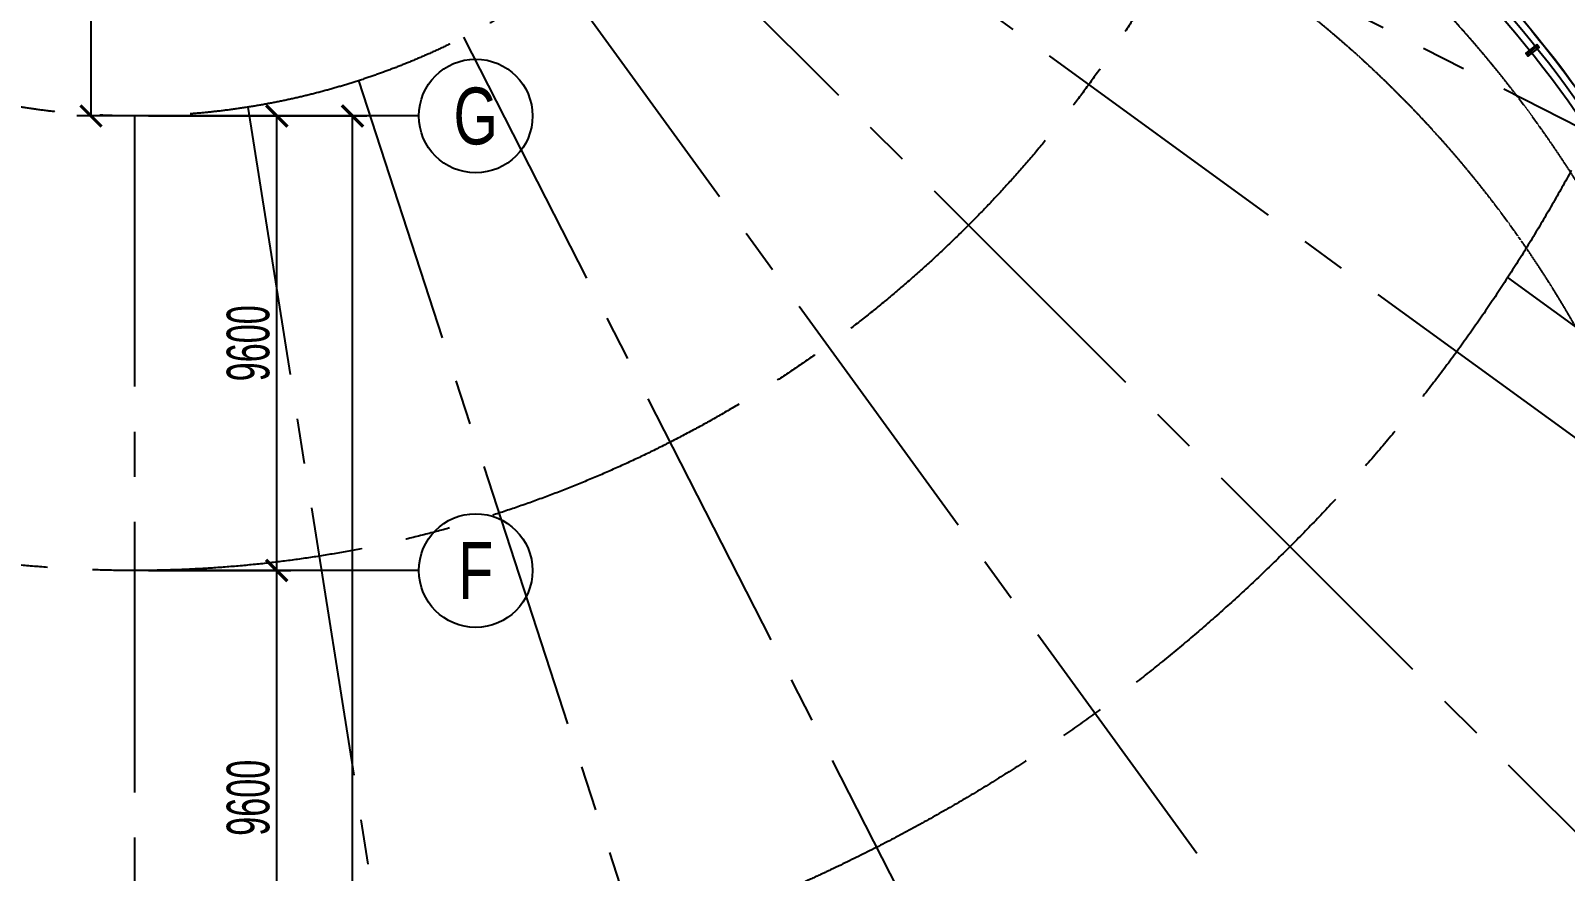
# Model space of a CAD drawing. Extents: x 104132 to 3338343, y -1228862 to 1409848.
# Drawn here: x 468798 to 501195, y 65474 to 83229 of the extents above; entities that cross this region are included whole.
import ezdxf
from ezdxf.enums import TextEntityAlignment as Align

# ---------------------------------------------------------------- set-up
doc = ezdxf.new("R2010")
doc.units = 0
for name, pattern in [('CENTER', [50.8, 31.75, -6.35, 6.35, -6.35]), ('CENTER2', [28.575, 19.05, -3.175, 3.175, -3.175]), ('DASH', [0.35, 0.25, -0.1])]:
    doc.linetypes.add(name, pattern=pattern)
doc.layers.get('0').update_dxf_attribs({"color": 8})
doc.layers.get('Defpoints').update_dxf_attribs({"color": 8})
for name, color, linetype in [('#标注', 8, 'Continuous'), ('#轴线', 8, 'CENTER2'), ('A-AL', 8, 'Continuous'), ('A-FLOR-OVHD', 8, 'DASH'), ('A-FLOR-UNDR', 8, 'Continuous'), ('A-GLAZ', 8, 'Continuous'), ('dim', 8, 'Continuous'), ('DOTE', 8, 'CENTER')]:
    doc.layers.add(name, color=color, linetype=linetype)
doc.layers.add('结构板边线', color=8, linetype='Continuous', plot=False)
doc.styles.add('JHZX', font='jrs.shx', dxfattribs={"width": 0.6, "bigfont": 'jhz.shx'})
doc.dimstyles.new('JZBZ-300', dxfattribs={"dimscale": 300, "dimtxt": 3, "dimasz": 1.5, "dimexe": 1, "dimexo": 1, "dimgap": 0.5, "dimtad": 1, "dimdec": 0, "dimdsep": 46, "dimtxsty": 'JHZX', "dimblk1": 'ARCHTICK', "dimblk2": 'ARCHTICK', "dimsah": 1, "dimcen": 0, "dimclrd": 1, "dimclre": 1, "dimclrt": 2, "dimadec": 3, "dimazin": 2, "dimtfac": 1, "dimtdec": 0, "dimtix": 1, "dimtmove": 0, "dimatfit": 3, "dimfxl": 1, "dimtolj": 1, "dimlwd": -1, "dimlwe": -1, "dimarcsym": 1})

# ---------------------------------------------------------------- blocks, each defined once
blk = doc.blocks.new('_ARCHTICK')
at = {"color": 0, "linetype": 'ByBlock', "const_width": 0.15}
blk.add_lwpolyline([(-0.5, -0.5), (0.5, 0.5)], dxfattribs=at)
blk = doc.blocks.new('*D52')
at = {"layer": '#标注', "color": 1, "ltscale": 300, "transparency": 16777216}
for p, q in [((571168, -147346), (570251, -147346)), ((570551, -162646), (570551, -147346)), ((571168, -162646), (570251, -162646))]:
    blk.add_line(p, q, dxfattribs=at)
at = {"layer": 'Defpoints', "color": 0, "ltscale": 300, "transparency": 16777216}
for p in [(570551, -147346), (571468, -147346), (571468, -162646)]:
    blk.add_point(p, dxfattribs=at)
at = {"layer": '#标注', "color": 1, "ltscale": 300, "transparency": 16777216, "xscale": 450, "yscale": 450, "zscale": 450}
for p, rotation in [((570551, -147346), 90), ((570551, -162646), 270)]:
    blk.add_blockref('_ARCHTICK', p, dxfattribs=dict(at, rotation=rotation))
at = {"layer": '#标注', "color": 2, "ltscale": 300, "transparency": 16777216, "insert": (569951, -154996), "char_height": 900, "attachment_point": 5, "rotation": 90, "style": 'JHZX'}
blk.add_mtext('\\A1;15300', dxfattribs=at)
blk = doc.blocks.new('*D44')
at = {"layer": '#标注', "color": 1, "ltscale": 300, "transparency": 16777216}
for p, q in [((571768, -162646), (576372, -162646)), ((576072, -210646), (576072, -162646)), ((571768, -210646), (576372, -210646))]:
    blk.add_line(p, q, dxfattribs=at)
at = {"layer": 'Defpoints', "color": 0, "ltscale": 300, "transparency": 16777216}
for p in [(571468, -162646), (576072, -162646), (571468, -210646)]:
    blk.add_point(p, dxfattribs=at)
at = {"layer": '#标注', "color": 1, "ltscale": 300, "transparency": 16777216, "xscale": 450, "yscale": 450, "zscale": 450}
for p, rotation in [((576072, -162646), 90), ((576072, -210646), 270)]:
    blk.add_blockref('_ARCHTICK', p, dxfattribs=dict(at, rotation=rotation))
at = {"layer": '#标注', "color": 2, "ltscale": 300, "transparency": 16777216, "insert": (575472, -186646), "char_height": 900, "attachment_point": 5, "rotation": 90, "style": 'JHZX'}
blk.add_mtext('\\A1;48000', dxfattribs=at)
blk = doc.blocks.new('*D49')
at = {"layer": '#标注', "color": 1, "ltscale": 300, "transparency": 16777216}
for p, q in [((571768, -172246), (574772, -172246)), ((574472, -181846), (574472, -172246)), ((571768, -181846), (574772, -181846))]:
    blk.add_line(p, q, dxfattribs=at)
at = {"layer": 'Defpoints', "color": 0, "ltscale": 300, "transparency": 16777216}
for p in [(571468, -172246), (574472, -172246), (571468, -181846)]:
    blk.add_point(p, dxfattribs=at)
at = {"layer": '#标注', "color": 1, "ltscale": 300, "transparency": 16777216, "xscale": 450, "yscale": 450, "zscale": 450}
for p, rotation in [((574472, -172246), 90), ((574472, -181846), 270)]:
    blk.add_blockref('_ARCHTICK', p, dxfattribs=dict(at, rotation=rotation))
at = {"layer": '#标注', "color": 2, "ltscale": 300, "transparency": 16777216, "insert": (573872, -177046), "char_height": 900, "attachment_point": 5, "rotation": 90, "style": 'JHZX'}
blk.add_mtext('\\A1;9600', dxfattribs=at)
blk = doc.blocks.new('*D50')
at = {"layer": '#标注', "color": 1, "ltscale": 300, "transparency": 16777216}
for p, q in [((571768, -162646), (574772, -162646)), ((574472, -172246), (574472, -162646)), ((571768, -172246), (574772, -172246))]:
    blk.add_line(p, q, dxfattribs=at)
at = {"layer": 'Defpoints', "color": 0, "ltscale": 300, "transparency": 16777216}
for p in [(571468, -162646), (574472, -162646), (571468, -172246)]:
    blk.add_point(p, dxfattribs=at)
at = {"layer": '#标注', "color": 1, "ltscale": 300, "transparency": 16777216, "xscale": 450, "yscale": 450, "zscale": 450}
for p, rotation in [((574472, -162646), 90), ((574472, -172246), 270)]:
    blk.add_blockref('_ARCHTICK', p, dxfattribs=dict(at, rotation=rotation))
at = {"layer": '#标注', "color": 2, "ltscale": 300, "transparency": 16777216, "insert": (573872, -167446), "char_height": 900, "attachment_point": 5, "rotation": 90, "style": 'JHZX'}
blk.add_mtext('\\A1;9600', dxfattribs=at)
blk = doc.blocks.new('*U1047')
blk.add_line((20, 0), (0, 0))
blk.add_circle((24, 0), 4)
at = {"style": 'JHZX', "width": 0.75}
blk.add_attdef('AXES', text='', height=4, dxfattribs=at).set_placement((24, 0), align=Align.MIDDLE_CENTER)
blk = doc.blocks.new('smg')
blk.add_lwpolyline([(-40, 200), (-40, -100), (40, -100), (40, 200)], close=True)
for points in [[(40, 0), (-40, 0)], [(0, -100), (0, 200)]]:
    blk.add_lwpolyline(points)
blk = doc.blocks.new('A$C4b9ed297')
at = {"layer": 'A-FLOR-OVHD', "ltscale": 5}
blk.add_lwpolyline([(17328, -53041, 0.683049), (19906, -7471, -0.431954), (11500, 17355, 0.480345), (-2084, 48900, 0.282623), (-41296, 37527)], format="xyb", dxfattribs=at)
blk.add_lwpolyline([(17859, -9338, -0.491558), (8685, 17650, 0.529409), (-3822, 48276, 0.308031), (-46526, 30806, 0.003255), (-46923, 30198, 0.451416), (-43732, 18941, -0.504114), (-37341, -14213, 0.431774), (-35254, -43253, 0.257237), (17725, -52910, 0.71729)], format="xyb", close=True, dxfattribs=at)
at = {"layer": 'A-FLOR-UNDR', "ltscale": 5}
blk.add_arc((0, 0), 65000, 322.26362, 219.12201, dxfattribs=at)
at = {"layer": 'A-GLAZ'}
for radius in [25600, 25300, 25450]:
    blk.add_arc((9720, -29753), radius, 22.1323, 65.4315, dxfattribs=at)
at = {"layer": '结构板边线', "ltscale": 2}
for points in [[(29498, -13499, -0.177247), (15176, 27370)], [(29498, -13499, -0.039555), (31811, -16816, -0.039555)]]:
    blk.add_lwpolyline(points, format="xyb", dxfattribs=at)
at = {"layer": 'A-AL', "rotation": 308.6692930506477}
blk.add_blockref('smg', (29473, -13945), dxfattribs=at)
blk = doc.blocks.new('轴网20240313')
at = {"layer": '#标注', "ltscale": 300}
blk.add_circle((571467.9, -147345.9), 64700, dxfattribs=at)
at = {"layer": '#轴线', "ltscale": 300}
for p, q in [((585100.3, -154291.9), (631789, -178081)), ((583845.8, -156339), (626238.3, -187139)), ((582286.6, -158164.6), (619339, -195217)), ((580461, -159723.9), (611260.9, -202116.3)), ((578413.9, -160978.3), (602203, -207667)), ((576195.8, -161897.1), (592388.3, -211732.4)), ((573861.3, -162457.5), (582058.5, -214212.4)), ((571467.9, -162645.9), (571467.9, -215045.9)), ((600453.4, -166056.6), (626524.2, -184998.1))]:
    blk.add_line(p, q, dxfattribs=at)
for radius in [64700, 63300, 57500, 53700, 44100, 34500, 24900, 15300]:
    blk.add_circle((571467.9, -147345.9), radius, dxfattribs=at)
at = {"layer": '#标注', "xscale": 300.0000000000001, "yscale": 300.0000000000001, "rotation": 359.9999999999977}
for p, values in [((571472.3, -162645.9), {'AXES': 'G'}), ((571472.3, -172245.9), {'AXES': 'F'})]:
    blk.add_blockref('*U1047', p, dxfattribs=at).add_auto_attribs(values)
at = {"layer": '#标注', "ltscale": 300}
for p1, p2, distance, picture, middle in [((571467.9, -162645.9), (571467.9, -147345.9), 916.5, '*D52', (569951.4, -154995.9)), ((571467.9, -210645.9), (571467.9, -162645.9), -4604.4, '*D44', (575472.3, -186645.9)), ((571467.9, -172245.9), (571467.9, -162645.9), -3004.4, '*D50', (573872.3, -167445.9)), ((571467.9, -181845.9), (571467.9, -172245.9), -3004.4, '*D49', (573872.3, -177045.9))]:
    dim = blk.add_aligned_dim(p1=p1, p2=p2, distance=distance, dimstyle='JZBZ-300', dxfattribs=at)
    dim.commit()
    dim.dimension.update_dxf_attribs({"geometry": picture, "text_midpoint": middle})

msp = doc.modelspace()

# ---------------------------------------------------------------- block references
at = {"layer": 'dim', "ltscale": 300}
msp.add_blockref('A$C4b9ed297', (470988, 96727), dxfattribs=at)
at = {"layer": 'DOTE'}
msp.add_blockref('轴网20240313', (-100480, 244073), dxfattribs=at)

doc.saveas('drawing.dxf')
